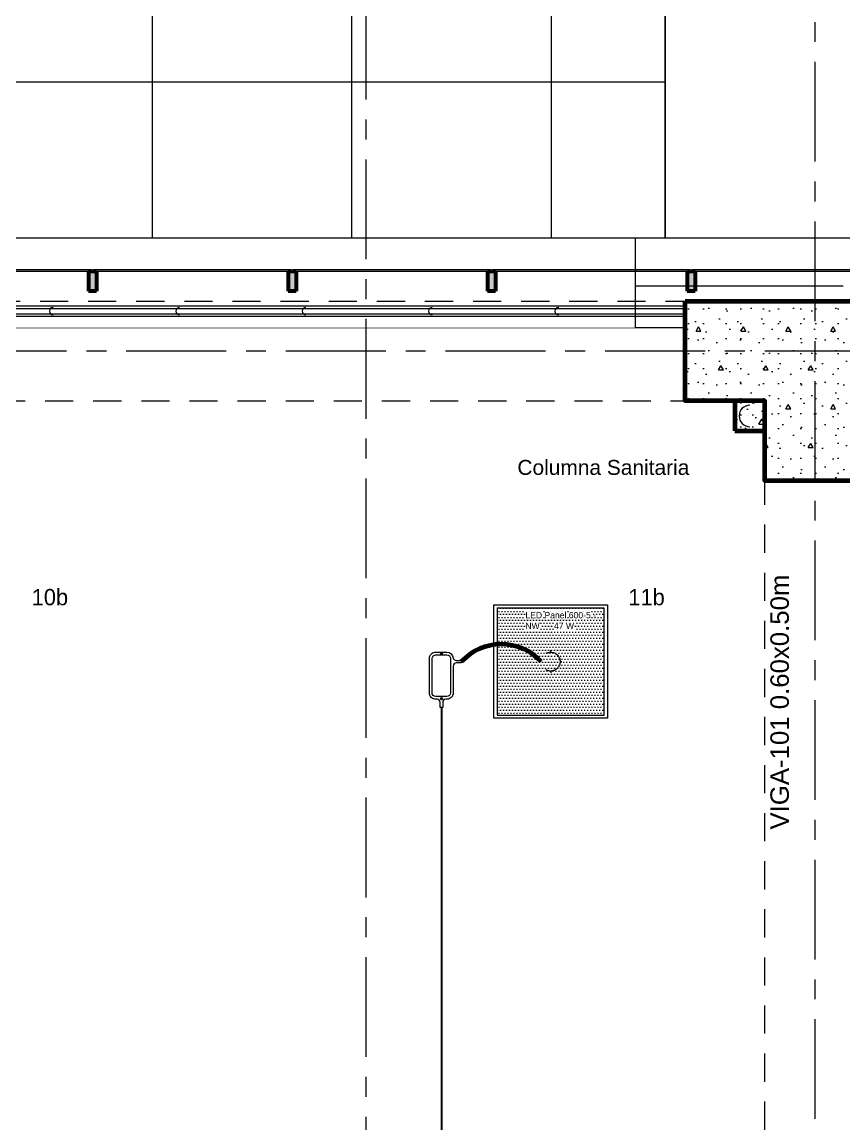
# Model space of a CAD drawing. Header units: inches. Extents: x -38 to 5698, y -33 to 92.
# Drawn here: x 389.35 to 393.47, y 35.77 to 41.3 of the extents above; entities that cross this region are included whole.
import ezdxf
from ezdxf.lldxf.tags import DXFTag

# ---------------------------------------------------------------- set-up
doc = ezdxf.new("R2010")
doc.units = ezdxf.units.IN
doc.header["$MEASUREMENT"] = 0
doc.set_wipeout_variables(frame=1)
for name, pattern in [('CONTINUA', [0]), ('DASHED', [0.75, 0.5, -0.25]), ('Hidden Line', [0.195611, 0.141111, -0.0545]), ('HIDDEN2', [0.1875, 0.125, -0.0625]), ('Punto & Raya', [0.65, 0.5, -0.075, 0, -0.075]), ('Wipeout_Contour', [1, 0, -1])]:
    doc.linetypes.add(name, pattern=pattern)
for name, color, linetype, lineweight in [('00_IE_Luminarias', 6, 'Continuous', 30), ('ALUMBRADO_CONDUIT', 30, 'CONDUIT1', 30), ('CABLEADO EXT.', 3, 'PVCSUBT', 30), ('Luminarias', 5, 'Continuous', 20), ('Simb_Alumbrado', 140, 'CONTINUA', 30)]:
    doc.layers.add(name, color=color, linetype=linetype, lineweight=lineweight)
for name, color, linetype in [('02 _ ARQ _ ALB _ Ejes Generales', 7, 'Continuous'), ('02 _ ARQ _ ZON _ Espacio.3D', 7, 'Continuous'), ('08 _ STR _ EXT _ 06 Columnas', 7, 'Continuous'), ('08 _ STR _ EXT _ 07 Losa Aligerada', 7, 'Continuous'), ('08 _ STR _ EXT _ 08 Placas Inclinadas', 7, 'Continuous'), ('08 _ STR _ EXT _ 09 Vigas', 7, 'Continuous'), ('Acabado - Muros', 7, 'Continuous'), ('Dibujo 2D - General', 7, 'Continuous'), ('Estructura - Carga', 7, 'Continuous'), ('Interior - Escaleras & Barandillas', 7, 'Continuous'), ('Marcador - Secciones', 251, 'Continuous'), ('MEP - HVAC', 7, 'Continuous'), ('Notas - Etiquetas', 251, 'Continuous')]:
    doc.layers.add(name, color=color, linetype=linetype)
doc.styles.add('Estilo_Generado_4', font='swisse.ttf')
doc.styles.add('{18b73a54-fa43-428c-adcb-c1c7bbdf2c84}', font='Simplex.shx')
tags = doc.linetypes.add('CONDUIT', pattern='A,1.5,-0.210535,["con",{18b73a54-fa43-428c-adcb-c1c7bbdf2c84},S=0.2,R=0,X=0,Y=-0.065594],-0.702384', length=2.412919).pattern_tags.tags
tags[6] = DXFTag(74, 10)
tags = doc.linetypes.add('CONDUIT1', pattern='A,1,-0.19772,["con",{18b73a54-fa43-428c-adcb-c1c7bbdf2c84},S=0.2,R=0,X=0,Y=-0.065594],-0.593642', length=1.791362).pattern_tags.tags
tags[6] = DXFTag(74, 10)
tags = doc.linetypes.add('PVCSUBT', pattern='A,0.6,-0.3,0.6,-0.075691,["PVC",Standard,S=0.2,R=0,X=0,Y=-0.093724],-0.621005', length=2.196696).pattern_tags.tags
tags[10] = DXFTag(74, 10)

# ---------------------------------------------------------------- blocks, each defined once
blk = doc.blocks.new('*U270')
at = {"layer": 'Luminarias', "linetype": 'DASHED', "lineweight": 0, "ltscale": 0.05}
blk.add_lwpolyline([(0, -0.0045), (0, 0.0045)], dxfattribs=at)
blk = doc.blocks.new('*U271')
at = {"color": 0, "linetype": 'ByBlock', "lineweight": -2, "transparency": 16777216}
blk.add_blockref('*U270', (0, 0.05), dxfattribs=at)
for p, rotation in [((-0.05, 0), 90), ((0, -0.05), 180), ((0.05, 0), 269.9999999999999)]:
    blk.add_blockref('*U270', p, dxfattribs=dict(at, rotation=rotation))
blk = doc.blocks.new('PANEL LED 50W')
at = {"layer": 'Luminarias'}
h = blk.add_hatch(dxfattribs=at)
h.set_pattern_fill('DOTS', color=4, scale=0.009097)
h.set_pattern_definition([(0, (0, -2e-14), (0.0072206, 0.01444116), [0, -0.01444116])])
h.paths.add_polyline_path([(-0.2574, -0.2574), (0.2574, -0.2574), (0.2574, 0.2574), (-0.2574, 0.2574)])
h.paths.add_polyline_path([(-0.1296, 0.0974), (0.1849, 0.0974), (0.1849, 0.2469), (-0.1296, 0.2469)], flags=24)
at = {"layer": 'Luminarias', "color": 4, "lineweight": 0}
for points in [[(-0.2729, 0.2729), (0.2729, 0.2729), (0.2729, -0.2729), (-0.2729, -0.2729)], [(-0.2574, -0.2574), (0.2574, -0.2574), (0.2574, 0.2574), (-0.2574, 0.2574)]]:
    blk.add_lwpolyline(points, close=True, dxfattribs=at)
at = {"layer": 'Luminarias', "color": 4, "linetype": 'DASHED', "lineweight": 0, "ltscale": 0.01}
blk.add_circle((0, 0), 0.0455, dxfattribs=at)
at = {"color": 4}
blk.add_blockref('*U271', (0, 0), dxfattribs=at)
at = {"layer": 'Luminarias', "color": 4, "insert": (-0.1218, 0.2392), "char_height": 0.030929, "width": 0.382855, "attachment_point": 1}
blk.add_mtext('{\\Ftxt|c0;LED Panel 600-5 - NW      47 W}', dxfattribs=at)
blk = doc.blocks.new('lumin 47')
at = {"layer": 'ALUMBRADO_CONDUIT', "xscale": 1.041283452965173, "yscale": 1.041283452965173, "zscale": 1.041283452965173}
blk.add_blockref('PANEL LED 50W', (-76.251, 24.2433), dxfattribs=at)
blk = doc.blocks.new('CAJA OVAL TIPO L')
at = {"layer": 'Simb_Alumbrado', "lineweight": 13}
blk.add_lwpolyline([(-0.0491, -0.079), (-0.0491, -0.0343, -0.380413), (-0.0258, -0.0088), (-0.0258, -0.0088, 0.341426), (-0.0164, 0.0033), (-0.0164, 0.0236), (-0.0063, 0.0236), (-0.0063, 0.0033, 0.414214), (0.0063, -0.0092), (0.1138, -0.0092, -0.414214), (0.1388, -0.0343), (0.1388, -0.0382, 0.414214), (0.1513, -0.0508), (0.1716, -0.0508), (0.1716, -0.0609), (0.1513, -0.0609, 0.414214), (0.1388, -0.0734), (0.1388, -0.079, -0.414214), (0.1138, -0.104), (-0.0241, -0.104, -0.414214), (-0.0491, -0.079, 0.414214)], format="xyb", dxfattribs=at)
blk.add_lwpolyline([(-0.0241, -0.0199), (0.1138, -0.0199, -0.414214), (0.1282, -0.0343), (0.1282, -0.079, -0.414214), (0.1138, -0.0934), (-0.0241, -0.0934, -0.414214), (-0.0384, -0.079), (-0.0384, -0.0343, -0.414214)], format="xyb", close=True, dxfattribs=at)
for points in [[(-0.0483, -0.0558), (-0.0395, -0.0558)], [(-0.0439, -0.0514), (-0.0439, -0.0602)], [(0.1323, -0.0558), (0.1411, -0.0558)], [(0.1367, -0.0514), (0.1367, -0.0602)]]:
    blk.add_lwpolyline(points, dxfattribs=at)
for centre in [(-0.0439, -0.0558), (0.1367, -0.0558)]:
    blk.add_circle(centre, 0.00438, dxfattribs=at)

msp = doc.modelspace()

# ---------------------------------------------------------------- hatches: boundary and pattern name
at = {"layer": 'Estructura - Carga', "linetype": 'Continuous', "lineweight": 13}
h = msp.add_hatch(dxfattribs=at)
h.set_pattern_fill('HORMIGÓN_ARMADO_0002', color=251, style=0, pattern_type=2)
h.set_pattern_definition([(0, (370.00005, 6e-09), (0, 0.3117692), [0.03, -0.15]), (0, (370.09005, 0.1559), (0, 0.3117692), [0.03, -0.15]), (60, (370.00005, 6e-09), (-0.27, 0.1558846), [0.03, -0.15]), (60, (370.18005, 6e-09), (-0.27, 0.1558846), [0.03, -0.15]), (120, (370.03005, 6e-09), (0.27, 0.1558846), [0.03, -0.15]), (120, (370.21005, 6e-09), (0.27, 0.1558846), [0.03, -0.15]), (0, (370.000046, 0.03), (0, 0.06), [0, -0.06, 0, -0.09]), (45, (370.030046, 0.03), (-0.04242641, 0.04242641), [0, -0.045, 0, -0.075])])
h.paths.add_polyline_path([(392.92, 39.25), (393.07, 39.25), (393.07, 39.4), (392.92, 39.4)])

# ---------------------------------------------------------------- linework, layer by layer
at = {"layer": '02 _ ARQ _ ALB _ Ejes Generales', "color": 251, "linetype": 'Punto & Raya', "lineweight": 13}
msp.add_line((425.57, 39.65), (374.8454, 39.65), dxfattribs=at)
at = {"layer": '02 _ ARQ _ ZON _ Espacio.3D', "color": 254, "linetype": 'Continuous', "lineweight": 0, "flags": 128}
msp.add_lwpolyline([(390.02, 29.75), (393.07, 29.75), (393.07, 30.8002), (393.5201, 30.8001), (393.5201, 39), (393.07, 39), (393.07, 39.4), (392.67, 39.4), (392.67, 39.7678), (386.9699, 39.7678), (386.9699, 39.4), (386.57, 39.4), (386.5699, 39), (386.0699, 39), (386.0699, 39.9), (381.27, 39.9), (381.2701, 39.4), (379.57, 39.4), (379.57, 37.7), (379.22, 37.7), (379.22, 33.67), (378.37, 33.67), (378.37, 29.7)], dxfattribs=at)
at = {"layer": '08 _ STR _ EXT _ 09 Vigas', "color": 251, "linetype": 'Hidden Line', "lineweight": 13}
for p in [(386.57, 39.4), (393.07, 30.2)]:
    msp.add_line(p, (393.07, 39.4), dxfattribs=at)
at = {"layer": 'ALUMBRADO_CONDUIT', "color": 30, "lineweight": 30, "ltscale": 0.4, "true_color": 0xf26722}
msp.add_line((391.4493, 37.8636), (391.4493, 34.8515), dxfattribs=at)
at = {"layer": 'CABLEADO EXT.', "color": 3, "lineweight": 80}
msp.add_arc((391.7491, 37.9076), 0.2729, 42.8, 137.2, dxfattribs=at)
at = {"layer": 'Estructura - Carga', "color": 7, "linetype": 'Continuous', "lineweight": 80, "flags": 128}
msp.add_lwpolyline([(392.92, 39.25), (393.07, 39.25), (393.07, 39.4), (392.92, 39.4)], close=True, dxfattribs=at)
at = {"layer": 'MEP - HVAC', "color": 7, "linetype": 'Continuous', "lineweight": 13, "flags": 128}
msp.add_lwpolyline([(392.995, 39.379, 1), (392.995, 39.271, 1)], format="xyb", dxfattribs=at)

# ---------------------------------------------------------------- block references
msp.add_blockref('lumin 47', (468.2476, 13.8497))
at = {"layer": 'ALUMBRADO_CONDUIT', "linetype": 'CONDUIT', "lineweight": 30, "xscale": 1.253906979044094, "yscale": 1.253906979044094, "zscale": 1.253906979044094, "rotation": 270}
msp.add_blockref('CAJA OVAL TIPO L', (391.5193, 38.0788), dxfattribs=at)

# ---------------------------------------------------------------- texts
at = {"layer": '00_IE_Luminarias', "color": 6, "linetype": 'HIDDEN2'}
for s, p in [('10b', (389.396, 38.3756)), ('11b', (392.386, 38.3756))]:
    msp.add_text(s, height=0.08174, dxfattribs=at).set_placement(p)
at = {"layer": 'Notas - Etiquetas', "color": 8, "linetype": 'Continuous', "lineweight": 35, "insert": (391.8298, 39.0664), "char_height": 0.075, "attachment_point": 4, "style": 'Estilo_Generado_4'}
msp.add_mtext('\\A1;{\\pql;\\fSwis721 Ex BT|b0|i0|c0|p34;Columna Sanitaria}', dxfattribs=at)
at = {"layer": 'Notas - Etiquetas', "color": 8, "linetype": 'Continuous', "lineweight": 13, "insert": (393.0976, 37.251), "char_height": 0.0925, "attachment_point": 1, "rotation": 90, "style": 'Estilo_Generado_4'}
msp.add_mtext('\\A1;{\\pql;\\fSwis721 Ex BT|b0|i0|c0|p34;VIGA-101\\fSwis721 Ex BT|b0|i0|c0|p34; \\fSwis721 Ex BT|b0|i0|c0|p34;0.60\\fSwis721 Ex BT|b0|i0|c0|p34;x\\fSwis721 Ex BT|b0|i0|c0|p34;0.50\\fSwis721 Ex BT|b0|i0|c0|p34;m}', dxfattribs=at)

# ---------------------------------------------------------------- next in the draw order: wipeouts: each hides what was drawn before it
at = {"color": 254, "linetype": 'Wipeout_Contour', "lineweight": 0, "ltscale": 12945.288208}
msp.add_wipeout([(387.0701, 43), (392.5701, 43), (392.5701, 39.9), (387.0701, 39.9)], dxfattribs=at).dxf.layer = 'Dibujo 2D - General'

# ---------------------------------------------------------------- next in the draw order: hatches: boundary and pattern name
at = {"layer": 'Dibujo 2D - General', "linetype": 'Continuous', "lineweight": 13}
h = msp.add_hatch(dxfattribs=at)
h.set_pattern_fill('CEMENTO_PULIDO_Y_BRUÑADO_FA', color=251, style=0, pattern_type=2)
h.set_pattern_definition([(0, (370, 6e-09), (0, 1), []), (90, (370, 6e-09), (-1, 0), [])])
h.paths.add_polyline_path([(387.0701, 43), (392.5701, 43), (392.5701, 39.9), (387.0701, 39.9)])

# ---------------------------------------------------------------- next in the draw order: linework, layer by layer
at = {"layer": '08 _ STR _ EXT _ 07 Losa Aligerada', "color": 254, "linetype": 'Continuous', "lineweight": 18, "flags": 128}
msp.add_lwpolyline([(401.2188, 39.9), (396.1353, 39.9), (396.1353, 40.6), (396.4817, 40.6), (396.4817, 40.8), (393.57, 40.8), (393.57, 39.9), (392.5701, 39.9), (392.5701, 43), (387.0701, 43), (387.0701, 39.9), (386.0699, 39.9), (386.0699, 40.8), (381.1201, 40.8), (381.1201, 40.95), (378.0201, 40.95), (378.0201, 37.85), (379.07, 37.85), (379.07, 33.82), (378.17, 33.82), (378.17, 6.3)], dxfattribs=at)
at = {"layer": 'Dibujo 2D - General', "color": 251, "linetype": 'Continuous', "lineweight": 13, "flags": 128}
msp.add_lwpolyline([(387.0701, 43), (392.5701, 43), (392.5701, 39.9), (387.0701, 39.9)], close=True, dxfattribs=at)

# ---------------------------------------------------------------- next in the draw order: wipeouts: each hides what was drawn before it
at = {"color": 254, "linetype": 'Wipeout_Contour', "lineweight": 0, "ltscale": 12957.903041}
msp.add_wipeout([(393.57, 40.216), (392.42, 40.216), (392.42, 39.9749), (393.4624, 39.9749)], dxfattribs=at).dxf.layer = '08 _ STR _ EXT _ 08 Placas Inclinadas'

# ---------------------------------------------------------------- next in the draw order: linework, layer by layer
at = {"layer": 'Acabado - Muros', "color": 7, "linetype": 'Continuous', "lineweight": 60}
msp.add_line((392.7207, 40.05), (392.6807, 40.05), dxfattribs=at)

# ---------------------------------------------------------------- next in the draw order: wipeouts: each hides what was drawn before it
at = {"color": 254, "linetype": 'Wipeout_Contour', "lineweight": 0, "ltscale": 19436.516859}
msp.add_wipeout([(392.42, 39.7678), (392.67, 39.7678), (392.67, 39.9), (393.429, 39.9), (393.4624, 39.9749), (392.42, 39.9749)], dxfattribs=at).dxf.layer = '08 _ STR _ EXT _ 08 Placas Inclinadas'

# ---------------------------------------------------------------- next in the draw order: hatches: boundary and pattern name
at = {"layer": 'Acabado - Muros', "linetype": 'Continuous', "lineweight": 0}
msp.add_hatch(color=254, dxfattribs=at).paths.add_polyline_path([(392.7207, 39.95), (392.7207, 40.05), (392.6807, 40.05), (392.6807, 39.95)])

# ---------------------------------------------------------------- next in the draw order: linework, layer by layer
at = {"layer": '02 _ ARQ _ ALB _ Ejes Generales', "color": 251, "linetype": 'Punto & Raya', "lineweight": 13}
msp.add_line((393.32, 45.9), (393.32, 2.05), dxfattribs=at)
at = {"layer": '08 _ STR _ EXT _ 08 Placas Inclinadas', "color": 7, "linetype": 'Continuous', "lineweight": 13, "flags": 128}
msp.add_lwpolyline([(386.9699, 39.7678), (392.67, 39.7678)], dxfattribs=at)
at = {"layer": 'Acabado - Muros', "color": 7, "linetype": 'Continuous', "lineweight": 60}
for p, q in [((392.6807, 40.05), (392.6807, 39.95)), ((392.7207, 40.05), (392.7207, 39.95)), ((392.7207, 39.95), (392.6807, 39.95))]:
    msp.add_line(p, q, dxfattribs=at)

# ---------------------------------------------------------------- next in the draw order: wipeouts: each hides what was drawn before it
at = {"color": 254, "linetype": 'Wipeout_Contour', "lineweight": 0, "ltscale": 9719.512145}
msp.add_wipeout([(393.57, 40.216), (393.429, 39.9), (393.57, 39.9)], dxfattribs=at).dxf.layer = '08 _ STR _ EXT _ 08 Placas Inclinadas'

# ---------------------------------------------------------------- next in the draw order: hatches: boundary and pattern name
at = {"layer": '08 _ STR _ EXT _ 06 Columnas', "linetype": 'Continuous', "lineweight": 9}
h = msp.add_hatch(dxfattribs=at)
h.set_pattern_fill('HORMIGÓN_EN_MASA_0002', style=0, pattern_type=2)
h.set_pattern_definition([(0, (370.00005, 6e-09), (0, 0.3897114), [0.024375, -0.200625]), (0, (370.11255, 0.19486), (0, 0.3897114), [0.024375, -0.200625]), (60, (370.00005, 6e-09), (-0.3375, 0.1948557), [0.024375, -0.200625]), (60, (370.22505, 6e-09), (-0.3375, 0.1948557), [0.024375, -0.200625]), (120, (370.02442, 6e-09), (0.3375, 0.1948557), [0.024375, -0.200625]), (120, (370.24942, 6e-09), (0.3375, 0.1948557), [0.024375, -0.200625]), (0, (370.00005, 0.0375), (0, 0.075), [0, -0.075, 0, -0.1125]), (45, (370.03755, 0.0375), (-0.05303301, 0.05303301), [0, -0.05625, 0, -0.09375])])
h.paths.add_polyline_path([(392.67, 39.9), (392.67, 39.4), (393.07, 39.4), (393.07, 39), (393.57, 39), (393.57, 39.9)])
at = {"layer": 'Acabado - Muros', "linetype": 'Continuous', "lineweight": 9}
msp.add_hatch(color=250, dxfattribs=at).paths.add_polyline_path([(393.6957, 40.06), (392.7057, 40.06), (392.7057, 40.05), (393.6957, 40.05)])

# ---------------------------------------------------------------- next in the draw order: linework, layer by layer
at = {"layer": '08 _ STR _ EXT _ 06 Columnas', "color": 7, "linetype": 'Continuous', "lineweight": 80, "flags": 128}
msp.add_lwpolyline([(392.67, 39.9), (393.57, 39.9), (393.57, 39), (393.07, 39), (393.07, 39.4), (392.67, 39.4)], close=True, dxfattribs=at)
at = {"layer": '08 _ STR _ EXT _ 08 Placas Inclinadas', "color": 7, "linetype": 'Continuous', "lineweight": 13}
msp.add_line((393.4624, 39.9749), (386.0699, 39.9749), dxfattribs=at)
at = {"layer": 'Acabado - Muros', "color": 7, "linetype": 'Continuous', "lineweight": 13, "flags": 128}
msp.add_lwpolyline([(393.6957, 40.06), (393.6957, 40.05), (392.7057, 40.05), (392.7057, 40.06)], close=True, dxfattribs=at)

# ---------------------------------------------------------------- next in the draw order: wipeouts: each hides what was drawn before it
at = {"color": 254, "linetype": 'Wipeout_Contour', "lineweight": 0, "ltscale": 12945.218048}
msp.add_wipeout([(392.42, 40.216), (387.22, 40.216), (387.22, 39.9749), (392.42, 39.9749)], dxfattribs=at).dxf.layer = '08 _ STR _ EXT _ 08 Placas Inclinadas'

# ---------------------------------------------------------------- next in the draw order: hatches: boundary and pattern name
at = {"layer": 'Acabado - Muros', "linetype": 'Continuous', "lineweight": 9}
for points in [[(389.6957, 40.06), (388.7057, 40.06), (388.7057, 40.05), (389.6957, 40.05)], [(390.6957, 40.06), (389.7057, 40.06), (389.7057, 40.05), (390.6957, 40.05)], [(391.6957, 40.06), (390.7057, 40.06), (390.7057, 40.05), (391.6957, 40.05)], [(392.6957, 40.06), (391.7057, 40.06), (391.7057, 40.05), (392.6957, 40.05)]]:
    msp.add_hatch(color=250, dxfattribs=at).paths.add_polyline_path(points)

# ---------------------------------------------------------------- next in the draw order: linework, layer by layer
at = {"layer": '08 _ STR _ EXT _ 08 Placas Inclinadas', "color": 7, "linetype": 'Continuous', "lineweight": 13}
msp.add_line((393.57, 40.216), (386.0699, 40.216), dxfattribs=at)
at = {"layer": 'Acabado - Muros', "color": 7, "linetype": 'Continuous', "lineweight": 60}
for p, q in [((389.7207, 40.05), (389.6807, 40.05)), ((390.7207, 40.05), (390.6807, 40.05)), ((391.7207, 40.05), (391.6807, 40.05))]:
    msp.add_line(p, q, dxfattribs=at)
at = {"layer": 'Acabado - Muros', "color": 7, "linetype": 'Continuous', "lineweight": 13, "flags": 128}
for points in [[(389.6957, 40.06), (389.6957, 40.05), (388.7057, 40.05), (388.7057, 40.06)], [(390.6957, 40.06), (390.6957, 40.05), (389.7057, 40.05), (389.7057, 40.06)], [(391.6957, 40.06), (391.6957, 40.05), (390.7057, 40.05), (390.7057, 40.06)], [(392.6957, 40.06), (392.6957, 40.05), (391.7057, 40.05), (391.7057, 40.06)]]:
    msp.add_lwpolyline(points, close=True, dxfattribs=at)

# ---------------------------------------------------------------- next in the draw order: wipeouts: each hides what was drawn before it
at = {"color": 254, "linetype": 'Wipeout_Contour', "lineweight": 0, "ltscale": 12945.206971}
msp.add_wipeout([(392.42, 39.9749), (387.22, 39.9749), (387.22, 39.7678), (392.42, 39.7678)], dxfattribs=at).dxf.layer = '08 _ STR _ EXT _ 08 Placas Inclinadas'

# ---------------------------------------------------------------- next in the draw order: hatches: boundary and pattern name
at = {"layer": 'Acabado - Muros', "linetype": 'Continuous', "lineweight": 0}
for points in [[(389.7207, 39.95), (389.7207, 40.05), (389.6807, 40.05), (389.6807, 39.95)], [(390.7207, 39.95), (390.7207, 40.05), (390.6807, 40.05), (390.6807, 39.95)], [(391.7207, 39.95), (391.7207, 40.05), (391.6807, 40.05), (391.6807, 39.95)]]:
    msp.add_hatch(color=254, dxfattribs=at).paths.add_polyline_path(points)

# ---------------------------------------------------------------- next in the draw order: linework, layer by layer
at = {"layer": '08 _ STR _ EXT _ 08 Placas Inclinadas', "color": 7, "linetype": 'Continuous', "lineweight": 13}
msp.add_line((392.42, 40.216), (392.42, 39.7678), dxfattribs=at)
at = {"layer": '08 _ STR _ EXT _ 09 Vigas', "color": 251, "linetype": 'Hidden Line', "lineweight": 13}
msp.add_line((379.07, 39.9), (421.57, 39.9), dxfattribs=at)
at = {"layer": 'Acabado - Muros', "color": 7, "linetype": 'Continuous', "lineweight": 60}
for p, q in [((389.6807, 40.05), (389.6807, 39.95)), ((389.7207, 40.05), (389.7207, 39.95)), ((390.6807, 40.05), (390.6807, 39.95)), ((390.7207, 40.05), (390.7207, 39.95)), ((391.6807, 40.05), (391.6807, 39.95)), ((391.7207, 40.05), (391.7207, 39.95)), ((389.7207, 39.95), (389.6807, 39.95)), ((390.7207, 39.95), (390.6807, 39.95)), ((391.7207, 39.95), (391.6807, 39.95))]:
    msp.add_line(p, q, dxfattribs=at)
at = {"layer": 'Interior - Escaleras & Barandillas', "color": 161, "linetype": 'Continuous', "lineweight": 13, "flags": 128}
msp.add_lwpolyline([(386.9699, 39.875), (386.9699, 39.825), (392.67, 39.825), (392.67, 39.875)], close=True, dxfattribs=at)
for points in [[(392.67, 39.8625), (386.9699, 39.8625)], [(386.9699, 39.8375), (392.67, 39.8375)]]:
    msp.add_lwpolyline(points, dxfattribs=at)
for points in [[(389.5033, 39.8688, 1), (389.5033, 39.8313)], [(390.1367, 39.8688, 1), (390.1367, 39.8313)], [(390.77, 39.8688, 1), (390.77, 39.8313)], [(391.4033, 39.8688, 1), (391.4033, 39.8313)], [(392.0367, 39.8688, 1), (392.0367, 39.8313)]]:
    msp.add_lwpolyline(points, format="xyb", dxfattribs=at)
at = {"layer": 'Marcador - Secciones', "color": 251, "linetype": 'Punto & Raya', "lineweight": 13}
msp.add_line((391.07, 46.2111), (391.07, 0.8878), dxfattribs=at)

doc.saveas('drawing.dxf')
